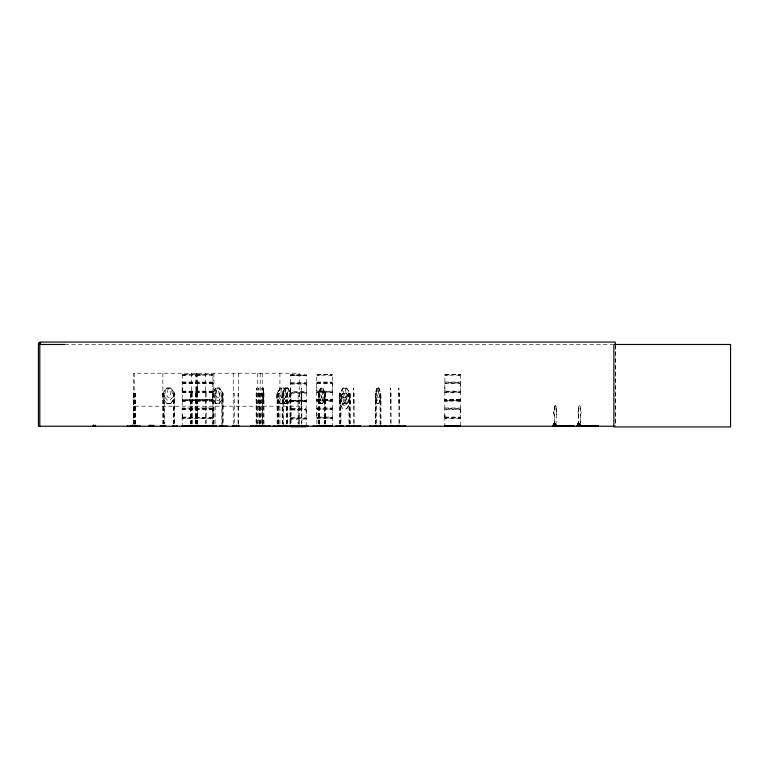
<?xml version="1.0" encoding="UTF-8"?>
<svg xmlns="http://www.w3.org/2000/svg" width="769" height="769" viewBox="0 0 769 769"><rect width="100%" height="100%" fill="white"/><g stroke="black" fill="none" stroke-linecap="round" stroke-linejoin="round"><path stroke-width="0.58" stroke-dasharray="3.85 2.88" d="M182.224 418.596L182.224 413.289M182.224 391.133L182.224 387.345M197.556 413.289L197.47 417.471M197.556 387.345L197.556 392.661M197.614 413.289L197.614 407.974M197.614 387.345L197.739 382.52M212.946 413.289L212.946 407.974L182.205 407.974M212.946 387.345L212.946 374.397M263.421 392.978L263.44 387.989M263.479 393.074L263.575 403.677L263.604 388.124M290.778 387.884L290.624 392.228L306.312 392.19L306.177 408.512L290.769 408.512L290.586 409.271L290.769 410.031L306.197 410.031L306.177 417.605L290.778 417.702L290.778 413.818M306.177 413.818L306.331 409.425M306.177 387.884L306.35 383.375M316.886 413.289L316.886 425.699M316.886 387.345L316.732 391.7L332.41 391.661L332.285 413.289M332.285 387.345L332.285 374.397M444.886 418.596L444.886 413.289M444.886 391.133L444.886 387.345M460.285 413.289L460.439 408.531L444.761 408.502L444.905 374.416M460.285 387.345L460.439 382.597L444.761 382.568M263.469 395.554L263.459 397.592L263.44 395.554M263.469 403.677L263.479 397.179M263.604 403.677L263.411 398.448M263.469 392.834L263.623 426.237M555.977 424.988L556.439 414.395A2.749 1.528 -90 0 0 556.122 410.069L556.122 407.099A1.375 0.769 -90 0 0 555.353 405.724L555.208 405.724A1.375 0.769 -90 0 0 554.449 407.099L554.449 410.069A2.749 1.528 -90 0 0 554.132 414.395L554.449 424.988M580.249 424.988L580.566 414.395A2.749 1.528 -90 0 0 580.249 410.069L580.249 407.099A1.375 0.769 -90 0 0 579.48 405.724L579.624 405.724A1.375 0.769 -90 0 1 580.393 407.099L580.393 410.069A2.749 1.528 -90 0 1 580.71 414.395L580.393 424.988M182.234 374.416L182.205 408.156M182.224 417.115L182.166 408.329M197.556 382.039L197.537 383.558M197.614 392.661L197.614 391.133M197.556 407.974L197.47 409.098M197.623 418.461L197.623 417.115M290.692 382.972L290.749 374.936L306.312 375.166M306.283 392.161L306.197 384.048M306.177 426.237L306.331 418.211M316.905 374.416L332.419 374.445L316.828 374.397L316.693 382.799L316.876 391.133L332.304 391.133L332.458 391.738M316.722 391.738L316.876 417.067L332.304 417.067L332.285 425.699M444.886 417.115L444.722 408.858M460.42 408.493L460.439 391.7L444.761 391.661M460.285 425.699L460.295 409.502L444.867 409.502M290.624 409.473L306.37 409.271L290.682 408.993M212.946 425.699L212.965 383.471M212.955 392.526L182.205 392.661M554.68 423.806C554.074 423.584 553.296 423.777 555.189 423.488M554.314 423.363C553.67 424.18 555.285 423.431 554.276 423.652M555.074 423.979L554.584 423.652M554.93 423.363L555.026 423.854M554.987 423.786L553.478 423.7M579.461 423.488L577.75 423.594M579.345 423.979L579.009 423.373L578.115 423.892M578.701 423.873L578.25 423.315L578.144 423.892M578.769 423.921L579.393 423.363M578.73 423.527L579.086 423.93L579.297 423.373M579.317 423.421L578.442 423.373L578.951 423.652M578.509 423.681L578.038 423.69M579.297 423.988L579.009 423.863M380.088 423.882L379.992 392.805L380.963 393.257L380.963 423.882M290.778 417.702L290.778 419.134L306.197 419.134M197.518 400.668L197.681 399.967M213.138 374.561L182.032 374.561L213.051 374.714M213.1 400.495L182.032 400.495L213.051 399.986L182.195 400.303M290.72 374.936L306.235 375.262M290.605 400.995L306.235 401.197L306.36 400.668L290.749 400.514L306.206 400.822L290.634 401.034M332.429 400.466L316.857 400.649M444.857 374.734L460.468 374.561L444.799 374.686M460.468 400.495L460.381 399.986M578.567 423.863L579.105 423.488M376.137 393.257L376.993 388.124L378.848 388.124M306.36 383.25L290.595 383.289L290.769 391.671L306.197 391.671M319.491 423.882L319.491 393.257L320.558 388.124L322.855 388.124M286.433 393.142L287.471 393.257M216.012 393.257L217.118 388.797L218.319 388.797M345.329 388.797L346.492 395.554L345.329 397.592L344.195 397.592L343.089 395.554L343.089 393.257L344.195 388.797L345.406 388.797M344.195 394.026L343.089 400.793L344.195 402.821L345.329 402.821L346.492 400.793L346.492 398.496L345.329 394.026L344.118 394.026M444.847 417.346L460.42 417.596M182.042 417.711L213.138 417.836L212.946 418.596L182.205 418.596L182.224 425.699M284.991 403.677L281.983 398.448L282.194 393.094M283.29 426.237L283.29 393.257L282.05 393.142M278.791 423.863L278.791 393.257L280.416 388.124L283.876 388.124M216.002 388.124L214.311 393.257L214.311 397.179L216.579 400.293L218.829 400.293L221.059 397.179L221.059 393.257L219.386 388.124L216.002 388.124L212.619 393.257M380.588 398.4L378.877 403.677L376.964 403.677L375.262 398.4L375.205 393.209L377.089 387.989M377.118 388.124L375.387 393.257L375.397 423.882M378.761 403.677C381.28 398.698 381.395 393.142 378.877 387.989L376.964 387.989M290.682 392.161L290.778 426.237M316.722 382.635L332.41 382.568M197.479 417.471L197.556 418.596M460.371 409.098L444.799 409.05M213.051 383.125L182.138 383.116M213.032 392.219L182.099 392.132M332.371 392.219L316.751 392.094M332.371 409.05L316.78 409.012M316.722 400.053L332.468 400.13L316.857 399.986L316.857 400.668M460.314 399.967L444.703 400.178L460.381 400.351M324.922 398.4L322.884 403.677L320.519 403.677L318.376 398.4L318.308 393.209L320.519 387.989L322.884 387.989M318.376 393.257L320.635 387.989L322.769 403.677L325.027 398.4L324.989 393.209L322.769 387.989M290.624 418.163L306.35 418.211M306.312 392.671L290.711 392.796M306.312 418.615L290.682 418.644M460.42 383.039L444.799 383.116M213.051 409.012L182.138 409.05M316.77 408.454L332.41 408.502M316.751 417.596L332.41 417.596M460.381 392.171L444.799 392.219M195.662 375.185L197.018 375.185M195.662 401.12L197.018 401.12M210.994 375.185L212.35 375.185M210.994 401.12L212.35 401.12M304.226 375.714L305.572 375.714M304.226 401.649L305.572 401.649M330.334 375.185L331.679 375.185M330.334 401.12L331.679 401.12M458.324 375.185L459.679 375.185M458.324 401.12L459.679 401.12M322.365 400.293L323.826 397.179L322.74 388.124L324.922 393.257M281.983 393.209L284.991 387.989M285.039 388.124L282.079 393.257L282.194 423.882M287.817 403.542L290.682 398.4L290.682 393.257M287.866 403.677L290.682 398.4M182.945 375.185L185.339 375.185M198.277 375.185L200.671 375.185M182.945 401.12L185.339 401.12M198.277 401.12L200.671 401.12M291.499 375.714L293.893 375.714M291.499 401.649L293.893 401.649M317.607 375.185L320 375.185M317.607 401.12L320 401.12M445.607 375.185L448 375.185M445.607 401.12L448 401.12M216.022 387.989L212.513 393.209L212.513 398.448L216.022 403.677M219.386 388.124L222.76 393.257L222.76 398.4L219.386 403.542L216.002 403.542L212.513 398.448L212.58 393.209L215.31 393.228M277.128 423.882L277.128 393.257L280.435 387.989M277.109 393.257L280.493 388.124M283.857 403.677L287.27 398.4M343.022 408.906L339.485 403.677L339.552 393.209L343.022 387.989L346.608 387.989L350.078 393.209L350.174 423.882M343.089 387.989L339.667 393.257L339.6 403.629M343.022 393.219L339.744 398.4M346.54 403.677L350.078 398.448L346.406 393.353M346.463 408.906L349.885 403.629M346.54 387.989L349.962 393.257L350.001 403.677L346.54 408.906L342.945 408.906M166.844 388.124L162.97 393.257L162.884 398.448L166.844 403.542M170.641 403.542L174.65 398.448L170.747 403.677L166.738 403.677L163.009 398.4M170.699 403.677L174.601 398.448M182.234 400.351L212.946 400.332M306.302 383.049L306.177 374.926M460.266 374.416L460.42 382.558M444.905 400.351L460.295 400.255M316.886 400.264L332.285 400.264M212.936 375.195L182.234 375.195M212.936 401.13L182.253 401.12M306.158 375.733L290.817 375.714M290.797 400.284L306.158 400.284M332.266 375.195L316.905 375.195M306.158 401.668L290.817 401.649M316.886 399.765L332.285 399.765L316.924 399.765M332.266 401.13L316.924 401.12M173.438 392.853L174.65 393.209L174.621 423.882M221.914 426.237L221.847 392.805M460.247 401.12L444.915 401.12M282.915 393.247L282.992 423.882M460.333 400.63L444.857 400.63M318.962 392.853L318.885 423.882M221.885 393.257L223.077 393.257L223.077 425.065M64.875 344.483L612.672 344.483M290.749 374.964L306.206 374.964M290.749 375.253L306.206 375.234M460.285 375.185L444.905 375.195M182.205 382.039L212.965 382.039M316.876 382.039L332.304 382.039M444.867 382.039L460.295 382.039M182.099 382.568L213.09 382.558M290.769 382.568L306.197 382.568M316.78 383.077L332.41 383.029M182.205 383.558L212.965 383.558M290.663 383.568L306.302 383.568M316.876 383.558L332.304 383.558L332.285 391.133M444.867 383.558L460.295 383.558L460.42 391.661M290.769 384.096L306.197 384.096M170.699 387.989L174.601 393.209L170.747 387.989L166.738 387.989L162.836 393.209L164.23 393.257L164.23 423.882M284.895 387.989L287.952 387.989M170.68 388.124L166.806 388.124L164.902 393.257L164.902 397.179L167.431 400.293L169.987 400.293L172.564 397.179L172.564 393.257L170.641 388.124M287.914 388.124L284.943 388.124L283.511 393.257L283.511 397.179L285.434 400.293L287.346 400.293L289.24 397.179L289.24 393.257L287.817 388.124L290.778 393.257M286.943 388.797L285.885 388.797L284.953 393.257L284.953 395.554L285.885 397.592L286.847 397.592L287.817 395.554L286.847 388.797M322.134 388.797L321.298 388.797L320.558 393.257L321.298 397.592L322.019 397.592L322.73 395.554L322.019 388.797M378.281 388.797L377.579 388.797L376.993 393.257L377.579 397.592L378.156 397.592L378.723 395.554L378.156 388.797M182.205 391.133L212.965 391.133M444.867 391.133L460.295 391.133M182.099 391.661L213.071 391.661M316.886 392.661L332.304 392.661M444.867 392.661L460.295 392.661M163.999 393.209L164.095 423.882M173.496 393.209L173.573 426.237M277.993 393.209L278.061 423.882M289.865 393.209L291.067 393.257L291.067 423.882M290.769 393.151L306.197 393.199M375.685 393.18L375.781 423.882M195.845 393.257L195.288 393.257L195.288 423.863M196.287 393.257L197.527 393.257M205.631 393.257L206.188 393.257L206.188 423.863M233.238 393.257L234.353 393.257L234.353 423.863M238.611 393.257L238.054 393.257L238.054 423.863M257.259 393.257L256.135 393.257L256.135 423.863M258.826 393.209L260.153 393.257M263.411 393.209L264.055 393.257M278.791 393.257L279.906 393.257M301.15 393.219L301.852 393.257L301.852 426.237M318.308 393.209L319.491 393.257M339.552 393.209L340.946 393.257L340.946 426.237M342.945 393.219L346.54 393.219M350.174 393.257L348.886 393.257L349.001 423.882M353.605 393.257L354.173 393.257L354.173 426.237M375.205 393.209L376.262 393.257L376.262 423.882M390.517 393.257L391.085 393.257L391.085 426.237M398.851 393.257L399.409 393.257L399.409 426.237M222.76 398.4L219.434 403.677L219.434 387.989L222.837 393.257M281.983 398.448L285.039 403.542M375.205 398.448L377.089 403.677M460.285 399.765L444.886 399.765L460.247 399.765M133.777 400.976L133.431 406.195L299.189 406.195M291.864 401.245L293.537 401.514M166.806 403.542L170.68 403.542M280.416 403.542L283.876 403.542M284.943 403.542L287.914 403.542M320.558 403.542L322.855 403.542M343.08 403.542L346.559 403.542L349.962 398.4L346.463 393.219M376.993 403.542L378.848 403.542M219.511 403.677L215.945 403.677L215.945 387.989L219.511 387.989L222.952 393.209L222.837 426.237M256.519 403.677L256.385 387.989L256.519 423.882M258.961 403.677L258.826 387.989L258.961 423.882M262.152 403.677L262.018 387.989L262.152 423.882M284.895 403.677L287.952 403.677M339.485 403.677L343.08 408.772M346.608 403.677L343.022 403.677L339.552 398.448L343.08 393.353L341.369 398.496L341.369 402.418L343.656 405.523L345.925 405.523L348.174 402.418L348.174 398.496L346.483 393.353M350.001 403.677L349.818 398.496M353.74 403.677L353.605 387.989L353.74 423.882M390.652 403.677L390.517 387.989L390.652 423.882M398.986 403.677L398.851 387.989L398.986 423.882M554.449 407.099L554.593 407.099A1.375 0.769 -90 0 1 555.353 405.724M555.208 405.724A1.375 0.769 -90 0 1 555.977 407.099L556.122 407.099M578.721 424.988L578.403 414.395A2.749 1.528 -90 0 1 578.721 410.069L578.855 407.099A1.375 0.769 -90 0 1 579.624 405.724M316.876 407.974L332.304 407.974M444.867 407.974L460.295 407.974M182.099 408.502L213.09 408.541M301.15 408.772L301.429 387.989L301.429 423.882M212.965 409.502L182.195 409.271M316.876 409.502L332.304 409.502L332.285 417.077M554.449 410.069L554.593 407.099M555.977 407.099L556.122 410.069M578.721 410.069L578.855 407.099M554.132 414.395L554.276 414.395A2.749 1.528 -90 0 1 554.593 410.069M556.439 414.395L556.295 414.395A2.749 1.528 -90 0 0 555.977 410.069M578.403 414.395L578.538 414.395A2.749 1.528 -90 0 1 578.855 410.069M182.205 417.067L213.032 417.471M444.867 417.067L460.285 417.115M182.099 418.067L213.071 418.067M332.41 418.067L316.722 417.952M444.761 418.067L460.4 418.067M316.876 418.596L332.304 418.596M460.295 418.596L444.867 418.596L444.886 425.699M553.517 423.738L555.208 423.652M577.788 423.738L579.48 423.652M552.853 424.44L557.035 424.44L557.035 425.872M577.125 424.44L581.306 424.44L581.306 425.872M286.279 393.209L286.308 423.882M289.903 392.853L289.971 423.882M215.301 392.882L215.07 423.863M278.743 397.179L280.973 400.293L283.232 400.293L285.501 397.179L285.501 393.257L283.809 388.124M339.667 398.4L343.147 403.542M283.857 387.989L287.27 393.257L287.241 423.882M280.435 403.677L276.917 398.448L276.917 393.209L280.368 387.989L283.934 387.989L287.385 393.209L287.471 425.065M287.866 387.989L290.874 393.209M216.012 395.554L217.118 397.592L218.242 397.592L219.386 395.554L218.242 388.797M319.471 397.179L320.913 400.293M197.412 408.935L197.537 409.502M320.673 403.542L318.308 398.448L320.519 403.677M197.72 382.52L197.614 382.039M376.137 397.179L377.281 400.293L378.435 400.293L379.598 397.179L378.733 388.124M378.761 387.989L380.588 393.257L380.482 426.237M578.538 414.395L578.855 424.988M554.276 414.395L554.593 424.988M263.431 397.179L263.44 400.293M263.604 387.989L263.623 393.257M263.469 387.989L263.488 393.257L263.469 388.124M615.7 345.666L615.7 426.237M615.229 344.483L615.229 426.237M579.009 424.44L579.009 425.872M578.788 424.786L578.788 423.181L577.923 423.181L577.923 424.786M578.624 423.181L578.624 424.786M578.086 423.181L578.086 424.786M554.737 424.44L554.737 425.872M554.516 424.786L554.516 423.181L553.651 423.181L553.651 424.786M554.353 423.181L554.353 424.786M553.815 423.181L553.815 424.786M375.868 393.257L375.868 423.882M349.885 393.257L349.943 423.882M349.232 393.257L349.232 423.882M340.715 393.257L340.715 423.882M340.004 393.257L340.004 423.882M339.773 393.257L339.773 423.882M325.393 423.882L325.393 393.257L324.326 392.805L324.431 423.882M325.104 393.209L325.027 426.237M324.797 393.257L324.797 423.882M319.125 393.257L319.125 426.237M318.491 393.257L318.529 423.882M301.102 396.669L301.102 404.83M299.189 423.863L299.189 373.225L133.777 373.225L133.777 423.863M298.776 423.863L299.189 393.257L298.074 393.257L298.074 423.863M290.278 393.257L290.278 423.882M287.193 393.257L287.385 398.448L283.934 403.677L280.368 403.677L276.917 398.448L276.994 393.209L278.301 393.257L278.301 423.882M286.539 393.257L286.539 426.237M282.502 393.257L282.502 423.882M279.906 373.225L279.906 425.036M277.369 393.257L277.369 423.882M263.988 393.257L263.978 423.882M262.585 426.237L262.585 393.257L261.124 393.257L261.133 423.863M262.239 373.225L262.239 423.863M260.153 373.225L260.153 423.863M260.047 393.257L260.047 423.863M259.393 393.257L259.393 426.237M259.076 393.257L259.076 423.863M257.25 373.225L257.259 423.863M256.942 393.257L256.942 426.237M238.611 373.225L238.611 423.863M233.238 373.225L233.238 423.863M222.145 393.257L222.145 423.882M213.945 373.225L213.945 423.882M213.705 393.257L213.705 423.882M212.782 393.257L212.782 423.882M205.631 373.225L205.631 423.863M197.479 373.225L197.614 425.699M197.373 393.257L197.402 423.863M196.441 373.225L196.441 423.863M196.287 373.225L196.287 423.863M195.845 373.225L195.845 423.863M192.413 423.863L192.413 393.257L190.328 393.257L190.328 423.863M191.51 393.257L191.51 423.863M191.298 373.225L191.298 423.863M190.549 393.257L190.549 423.863M174.476 393.257L174.486 423.882M173.429 393.257L173.429 423.882M163.432 393.257L163.422 423.863M163.038 393.257L163.172 423.882M162.865 373.225L162.865 423.863M135.354 423.863L135.354 393.257L133.335 393.257L133.345 423.863M135.133 393.257L135.133 423.863M134.854 393.257L134.854 423.863M134.748 393.257L134.748 423.863M134.392 393.257L134.392 423.863M134.171 373.225L134.171 423.863M133.662 393.257L133.662 423.863M578.721 407.099A1.375 0.769 -90 0 1 579.48 405.724M342.109 396.737L343.945 400.687C339.975 405.398 343.31 406.753 344.522 401.428C345.656 406.753 349.145 405.407 345.137 400.668C348.905 396.218 345.742 394.785 344.57 399.89L343.051 396.766L342.109 396.737M281.569 388.797L280.416 395.554L281.569 397.592L282.694 397.592L283.79 395.554L283.79 393.257L282.694 388.797L281.569 388.797M168.103 388.797L166.796 395.554L168.103 397.592L169.382 397.592L170.622 395.554L170.622 393.257L169.382 388.797L168.103 388.797M343.08 388.124L341.369 393.257L341.369 397.179L343.656 400.293L345.925 400.293L348.174 397.179L348.174 393.257L346.483 388.124L343.08 388.124M182.234 399.755L212.946 399.765L182.253 399.765"/><path stroke-width="1.15" d="M305.158 426.209L305.158 425.555M313.358 426.132L313.425 425.555M286.183 426.151L286.203 425.382M286.549 426.132L286.433 425.382M216.089 426.151L216.166 425.613M273.206 426.151L291.422 426.17M335.842 426.237L343.07 425.613M164.403 426.151L164.355 425.382M164.999 426.237L164.999 425.555L164.835 426.151M135.046 426.132L134.95 425.209M197.72 426.132L197.652 425.382M190.539 426.17L190.433 425.382M232.459 426.237L232.892 426.151M552.671 426.199L573.876 426.199L552.671 426.199L573.722 426.036L573.126 426.218M553.469 426.218L552.882 426.036M554.564 426.218L555.295 426.218M571.886 426.036L571.809 425.584M597.84 426.218L576.942 426.199L598.147 426.199L597.965 425.584M577.125 425.872L577.721 426.237M597.946 426.036L577.106 426.036L577.596 426.036M578.826 426.218L579.422 426.036M579.566 426.218L578.951 426.016M595.562 426.218L596.081 425.584M369.678 426.151L405.378 426.064M313.079 426.151L332.304 426.189M573.232 426.036L573.693 425.584M209.206 426.151L209.274 425.613L209.351 426.237M336.274 426.151L336.351 425.613M130.893 426.151L130.97 425.613M137.151 426.151L137.218 425.613M160.375 426.151L164.912 426.064M160.808 426.151L160.884 425.613M131.864 426.151L131.951 425.613M134.546 426.151L134.508 425.209M40.853 342.936L38.45 342.936L38.45 426.237L614.027 426.237M38.45 344.483L64.827 344.483M182.224 425.699L212.946 425.699M316.886 425.699L332.285 425.699M444.886 425.699L460.285 425.699M182.195 425.901L212.975 425.901M316.857 425.92L332.314 425.901M444.857 425.92L460.314 425.92M182.205 426.189L216.166 426.064M360.142 426.064L346.954 426.151M444.867 426.189L460.295 426.189M290.749 426.439L306.206 426.439M290.749 426.757L306.206 426.757M298.766 426.237L299.189 425.382M262.585 426.151L262.585 425.382M257.432 426.064L257.577 425.555M262.392 426.151L262.412 425.555M258.826 426.151L258.749 425.613L258.663 426.237M177.283 426.151L172.823 426.151M173.256 426.151L173.448 425.382M195.182 426.151L195.22 425.382M291.009 426.151L290.942 425.613L290.865 426.237M227.028 426.151L219.761 426.151M330.555 426.132L330.497 425.555M196.239 426.209L196.278 425.382M375.272 426.132L375.224 425.555M280.156 426.064L280.156 425.613M615.229 344.483L615.229 342.07L39.805 342.07L39.805 426.237M405.378 425.555L405.378 426.237M399.409 425.382L399.409 426.237M398.986 425.382L398.986 426.237M397.054 425.555L397.054 426.237M393.017 425.555L393.017 426.237M391.085 425.382L391.085 426.237M390.652 425.382L390.652 426.237M386.413 425.555L386.413 426.237M384.692 425.555L384.692 426.237M381.126 425.555L381.126 426.237M380.424 425.382L380.424 426.237M380.04 425.382L380.04 426.237M376.32 425.382L376.32 426.237M375.926 425.382L375.926 426.237M369.947 425.555L369.947 426.237M360.142 425.555L360.142 426.237M354.173 425.382L354.173 426.237M353.74 425.382L353.74 426.237M353.519 425.555L353.519 426.237M349.126 425.382L349.126 426.237M348.895 425.382L348.895 426.237M347.78 425.555L347.78 426.237M346.809 425.555L346.809 426.237M343.137 425.555L343.137 426.237M341.052 425.382L341.052 426.237M340.821 425.382L340.821 426.237M336.418 425.555L336.418 426.237M324.72 425.382L324.72 426.237M324.364 425.382L324.364 426.237M323.855 425.555L323.855 426.237M320.067 425.555L320.067 426.237M319.558 425.382L319.558 426.237M319.193 425.382L319.193 426.237M307.821 425.555L307.821 426.237L292.787 426.209L292.797 425.555M301.852 425.382L301.852 426.237M301.429 425.382L301.429 426.237M299.401 425.209L299.401 426.237M299.362 425.555L299.285 426.237M298.757 425.382L298.776 426.237M297.949 425.382L297.949 426.237M295.459 425.555L295.459 426.237M290.182 425.382L290.182 426.237M289.884 425.382L289.884 426.237M286.635 425.555L286.635 426.237M284.059 425.555L284.059 426.237M283.386 425.382L283.386 426.237M283.079 425.382L283.079 426.237M280.541 425.555L280.541 426.237M279.993 425.555L280.07 426.237M278.666 425.382L278.657 426.237M278.407 425.382L278.407 426.237M278.167 425.382L278.167 426.237M277.888 425.555L277.888 426.237M273.735 425.555L273.735 426.237M270.025 425.555L269.938 426.237L250.55 426.209L250.55 425.555M268.554 425.555L268.554 426.237M265.363 425.555L265.363 426.237M263.988 425.382L264.046 426.237M263.613 425.382L263.556 426.237M262.911 425.555L262.911 426.237M262.335 425.555L262.335 426.237M262.152 425.382L262.152 426.237M261.787 425.555L261.787 426.237M260.999 425.382L260.999 426.237M259.393 425.382L259.393 426.237M258.951 425.382L258.961 426.237M256.942 425.382L256.942 426.237M256.519 425.382L256.519 426.237M256.183 425.555L256.183 426.237M256.01 425.382L256.01 426.237M252.991 425.555L252.991 426.237M238.698 425.555L238.659 426.237L238.601 425.209M237.986 425.382L237.986 426.237M236.198 425.209L236.198 426.237M234.478 425.382L234.478 426.237M233.142 425.555L233.065 426.237L233.045 425.209M226.509 425.555L226.509 426.237M222.039 425.382L222.039 426.237M221.799 425.382L221.799 426.237M219.617 425.555L219.617 426.237M216.233 425.555L216.233 426.237M215.195 425.382L215.195 426.237M214.051 425.382L214.051 426.237M213.859 425.555L213.859 426.237M213.811 425.382L213.782 426.237M206.255 425.382L206.255 426.237M205.544 425.555L205.583 426.237M199.113 425.555L199.113 426.237M197.825 425.555L197.825 426.237M197.527 425.382L197.537 426.237M196.172 425.382L196.114 426.237M195.932 425.555L195.893 426.237M194.644 425.555L194.701 426.237M192.538 425.382L192.538 426.237M191.202 425.555L191.125 426.237M190.222 425.382L190.222 426.237M188.386 425.555L188.386 426.237M176.687 425.555L176.687 426.237M172.66 425.555L172.66 426.237M164.21 425.382L164.21 426.237M163.489 425.382L163.489 426.237M162.788 425.555L162.826 426.237M160.971 425.555L160.971 426.237M153.752 425.209L153.752 426.237M152.051 425.209L152.051 426.237M150.791 425.209L150.791 426.237M150.599 425.209L150.599 426.237M149.244 425.209L149.244 426.237M139.747 425.555L139.737 426.237L127.366 426.209L127.375 425.555M137.295 425.555L137.295 426.237M135.469 425.382L135.469 426.237M135.248 425.382L135.248 426.237M135.161 425.555L135.161 426.237M133.768 425.382L133.777 426.237M133.335 425.382L133.354 426.237M132.547 425.209L132.547 426.237M132.105 425.209L132.028 426.237M131.047 425.555L131.047 426.237M95.452 425.209L95.452 426.237M93.905 425.209L93.905 426.237M93.751 425.209L93.751 426.237M93.049 425.209L93.049 426.237M730.55 344.483L613.873 344.483L613.873 426.93L730.55 426.93L730.55 344.483M257.423 426.237L257.423 425.555L257.346 426.237"/></g></svg>
